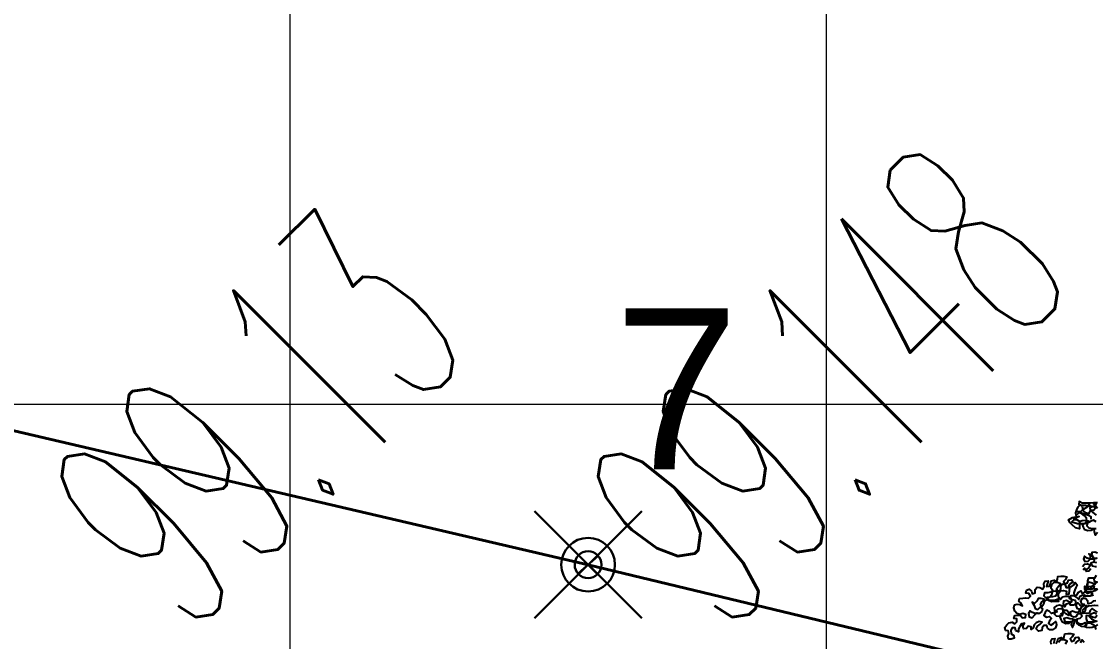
# Model space of a CAD drawing. Header units: millimetres. Extents: x 684983 to 685377, y 990360 to 990509.
# Drawn here: x 685039.014 to 685043.018, y 990451.155 to 990453.466 of the extents above; entities that cross this region are included whole.
import ezdxf

# ---------------------------------------------------------------- set-up
doc = ezdxf.new("R2010")
doc.units = ezdxf.units.MM
doc.header["$PDMODE"] = 35
doc.header["$PDSIZE"] = 0.2
for name, color, linetype, lineweight in [('BD', 1, 'Continuous', 40), ('BDRY POINT', 7, 'Continuous', 30), ('grid', 8, 'Continuous', 9), ('GRID LEVELS', 7, 'Continuous', 13)]:
    doc.layers.add(name, color=color, linetype=linetype, lineweight=lineweight)
doc.layers.add('dim', color=7, linetype='Continuous')
doc.layers.add('MAHAGONY', color=7, linetype='Continuous')
doc.styles.add('DIM', font='ARIALN.TTF', dxfattribs={"width": 0.8, "height": 1})
doc.styles.add('ROMANS', font='arial.ttf')
doc.styles.get("Standard").update_dxf_attribs({"font": 'RomanS'})
doc.dimstyles.get("Standard").update_dxf_attribs({"dimtxt": 1, "dimasz": 0.18, "dimexe": 0.18, "dimexo": 0.0625, "dimgap": 0.09, "dimtad": 0, "dimrnd": 0.05, "dimzin": 0, "dimdsep": 46, "dimtxsty": 'DIM', "dimcen": 0.09, "dimse1": 1, "dimse2": 1, "dimsd1": 1, "dimsd2": 1, "dimadec": 0, "dimazin": 0, "dimtfac": 1, "dimtix": 1, "dimtofl": 0, "dimtmove": 2, "dimatfit": 3, "dimfxl": 0, "dimtolj": 1, "dimtzin": 0, "dimarcsym": 0})

# ---------------------------------------------------------------- blocks, each defined once
blk = doc.blocks.new('BD')
at = {"color": 7}
for p, q in [((-0.037, -0.0335), (0.037, 0.0335)), ((-0.0354, 0.0354), (0.0354, -0.0354))]:
    blk.add_line(p, q, dxfattribs=at)
blk.add_circle((0, 0), 0.05, dxfattribs=at)
blk.add_point((0, 0), dxfattribs=at)
blk = doc.blocks.new('*D28')
at = {"layer": 'Defpoints', "color": 0, "transparency": 16777216}
for p in [(685041.126, 990451.441), (685056.383, 990448.8322), (685056.142, 990447.83)]:
    blk.add_point(p, dxfattribs=at)
at = {"layer": 'dim', "color": 0, "transparency": 16777216, "insert": (685048.875, 990450.6377), "char_height": 1, "attachment_point": 5, "rotation": 346.4784, "style": 'DIM'}
blk.add_mtext('\\A1;15.45', dxfattribs=at)
blk = doc.blocks.new('*D29')
at = {"layer": 'Defpoints', "color": 0, "transparency": 16777216}
for p in [(685026.8564, 990455.6176), (685026.668, 990454.809), (685041.126, 990451.441)]:
    blk.add_point(p, dxfattribs=at)
at = {"layer": 'dim', "color": 0, "transparency": 16777216, "insert": (685034.0854, 990453.9336), "char_height": 1, "attachment_point": 5, "rotation": 346.8868, "style": 'DIM'}
blk.add_mtext('\\A1;14.85', dxfattribs=at)
blk = doc.blocks.new('TREE30')
at = {"color": 3, "flags": 128}
for points in [[(-0.49, 2.7559), (-0.5051, 2.7559), (-0.5181, 2.7549), (-0.5511, 2.7549), (-0.5621, 2.7609), (-0.5641, 2.7499), (-0.5511, 2.7469), (-0.5371, 2.7469), (-0.5241, 2.7439), (-0.5131, 2.7409), (-0.5231, 2.7489), (-0.5301, 2.7399), (-0.5401, 2.7329), (-0.5501, 2.7268), (-0.5381, 2.7178), (-0.523, 2.7129), (-0.518, 2.7249), (-0.5191, 2.7379), (-0.507, 2.7429), (-0.496, 2.7359), (-0.506, 2.7259), (-0.518, 2.7269), (-0.51, 2.7189), (-0.495, 2.7069)], [(-0.49, 2.7339), (-0.498, 2.7439), (-0.5061, 2.7519), (-0.493, 2.7499)], [(-0.495, 2.6809), (-0.506, 2.6869), (-0.53, 2.6768), (-0.532, 2.6638), (-0.524, 2.6558), (-0.508, 2.6538), (-0.495, 2.6538)], [(-0.4899, 2.6378), (-0.4979, 2.6278), (-0.5009, 2.6398), (-0.503, 2.6508), (-0.515, 2.6458), (-0.528, 2.6438), (-0.54, 2.6478), (-0.545, 2.6588), (-0.549, 2.6708), (-0.531, 2.6768), (-0.52, 2.6808), (-0.534, 2.6858), (-0.551, 2.6848), (-0.561, 2.6798), (-0.561, 2.6518), (-0.577, 2.6568), (-0.59, 2.6678), (-0.5991, 2.6768), (-0.6051, 2.6878), (-0.5891, 2.6978), (-0.5761, 2.7008), (-0.5621, 2.7018), (-0.5731, 2.6958), (-0.5851, 2.6948), (-0.5711, 2.6888), (-0.56, 2.6818), (-0.5721, 2.6878), (-0.5841, 2.6888), (-0.5921, 2.6808), (-0.569, 2.6738), (-0.54, 2.6738), (-0.532, 2.6838), (-0.533, 2.6948), (-0.542, 2.7048), (-0.5531, 2.7138), (-0.5641, 2.7168), (-0.5741, 2.7058), (-0.5761, 2.7168), (-0.5721, 2.7278), (-0.5671, 2.7398), (-0.5591, 2.7479), (-0.5501, 2.7409), (-0.5481, 2.7299), (-0.5571, 2.7198), (-0.5701, 2.7208), (-0.5531, 2.7158), (-0.537, 2.7108), (-0.526, 2.7069), (-0.516, 2.7009), (-0.516, 2.6908)], [(-0.5498, 2.502), (-0.5418, 2.511), (-0.5298, 2.513), (-0.5168, 2.509), (-0.5238, 2.499), (-0.5328, 2.491), (-0.5448, 2.491), (-0.5368, 2.497)], [(-0.5158, 2.493), (-0.5238, 2.484), (-0.5348, 2.483), (-0.5378, 2.493)], [(-0.4952, 2.2508), (-0.4992, 2.2628), (-0.5112, 2.2588), (-0.5223, 2.2577), (-0.5333, 2.2587), (-0.5383, 2.2687), (-0.5303, 2.2778), (-0.5183, 2.2778), (-0.5073, 2.2718), (-0.4982, 2.2638), (-0.4882, 2.2708)], [(-0.4933, 2.3128), (-0.5033, 2.3178), (-0.5153, 2.3128), (-0.5223, 2.3028), (-0.5133, 2.2938), (-0.5033, 2.2878), (-0.4923, 2.2848), (-0.5043, 2.2808), (-0.5163, 2.2808), (-0.5293, 2.2818), (-0.5333, 2.2938), (-0.5333, 2.3068), (-0.5223, 2.3078), (-0.5093, 2.3018), (-0.4983, 2.2988), (-0.4913, 2.3088)], [(-0.4893, 2.3208), (-0.5013, 2.3278), (-0.5103, 2.3348), (-0.5183, 2.3268), (-0.5223, 2.3158), (-0.5353, 2.3148), (-0.5473, 2.3168), (-0.5483, 2.3298), (-0.5323, 2.3458), (-0.5444, 2.3468), (-0.5534, 2.3398), (-0.5594, 2.3298), (-0.5573, 2.3178), (-0.5453, 2.3168), (-0.5373, 2.3278), (-0.5353, 2.3398), (-0.5253, 2.3458), (-0.5123, 2.3468), (-0.5003, 2.3488), (-0.4873, 2.3469)], [(-0.4963, 2.3649), (-0.5073, 2.3638), (-0.5163, 2.3558), (-0.5273, 2.3538), (-0.5284, 2.3648), (-0.5374, 2.3748), (-0.5504, 2.3748), (-0.5574, 2.3648), (-0.5534, 2.3538), (-0.5424, 2.3518), (-0.5514, 2.3428), (-0.5604, 2.3498), (-0.5684, 2.3578), (-0.5764, 2.3488), (-0.5714, 2.3368), (-0.5594, 2.3318), (-0.5654, 2.3208), (-0.5764, 2.3197), (-0.5894, 2.3247), (-0.5994, 2.3187), (-0.5954, 2.3067), (-0.5854, 2.3017), (-0.5743, 2.3037), (-0.5683, 2.3137), (-0.5563, 2.3148), (-0.5523, 2.3038), (-0.5603, 2.2957), (-0.5713, 2.2927), (-0.5723, 2.2817), (-0.5633, 2.2737), (-0.5493, 2.2737), (-0.5383, 2.2797), (-0.5323, 2.2697), (-0.5403, 2.2617), (-0.5533, 2.2637), (-0.5633, 2.2687), (-0.5723, 2.2767), (-0.5733, 2.2887), (-0.5843, 2.2907), (-0.5913, 2.2817), (-0.5943, 2.2697), (-0.5893, 2.2597), (-0.5843, 2.2717), (-0.5813, 2.2837), (-0.5883, 2.2927), (-0.6004, 2.2937), (-0.6124, 2.2977), (-0.6234, 2.2947), (-0.6194, 2.2837), (-0.6064, 2.2817), (-0.5953, 2.2837), (-0.6033, 2.2757), (-0.6164, 2.2737), (-0.6284, 2.2807), (-0.6344, 2.2907), (-0.6384, 2.3017), (-0.6354, 2.3127), (-0.6264, 2.3197), (-0.6254, 2.3307), (-0.6364, 2.3337), (-0.6474, 2.3327), (-0.6554, 2.3247), (-0.6624, 2.3137), (-0.6544, 2.3057), (-0.6404, 2.3047), (-0.6294, 2.3067), (-0.6264, 2.3177), (-0.6244, 2.3287), (-0.6114, 2.3287), (-0.6044, 2.3187), (-0.6044, 2.3067), (-0.6154, 2.3137), (-0.6234, 2.3217), (-0.6284, 2.3327), (-0.6294, 2.3437), (-0.6414, 2.3477), (-0.6524, 2.3457), (-0.6625, 2.3387), (-0.6604, 2.3277), (-0.6504, 2.3217), (-0.6614, 2.3187), (-0.6724, 2.3147), (-0.6815, 2.3227), (-0.6915, 2.3286), (-0.6985, 2.3186), (-0.7035, 2.3076), (-0.6934, 2.3006), (-0.6804, 2.3036), (-0.6734, 2.2946), (-0.6814, 2.2856), (-0.6854, 2.2746), (-0.6754, 2.2686), (-0.6644, 2.2756), (-0.6554, 2.2826), (-0.6534, 2.2696), (-0.6574, 2.2576), (-0.6684, 2.2506), (-0.6794, 2.2496), (-0.6884, 2.2566), (-0.6914, 2.2676), (-0.7034, 2.2676), (-0.7104, 2.2586), (-0.7114, 2.2476), (-0.7244, 2.2445), (-0.7334, 2.2535), (-0.7284, 2.2646), (-0.7184, 2.2726), (-0.7104, 2.2806), (-0.7225, 2.2836), (-0.7335, 2.2776), (-0.7415, 2.2696), (-0.7454, 2.2585), (-0.7544, 2.2515), (-0.7535, 2.2625), (-0.7655, 2.2645), (-0.7725, 2.2555), (-0.7845, 2.2535), (-0.7865, 2.2655), (-0.7805, 2.2765), (-0.7925, 2.2735), (-0.7995, 2.2635), (-0.8045, 2.2535), (-0.8045, 2.2415), (-0.8155, 2.2465), (-0.8175, 2.2585), (-0.8295, 2.2585), (-0.8345, 2.2485), (-0.8335, 2.2344), (-0.8225, 2.2274), (-0.8215, 2.2164), (-0.8335, 2.2124), (-0.8445, 2.2134), (-0.8475, 2.2254), (-0.8425, 2.2354), (-0.8455, 2.2464), (-0.8565, 2.2474), (-0.8585, 2.2594), (-0.8515, 2.2695), (-0.8425, 2.2775), (-0.8295, 2.2805), (-0.8185, 2.2745), (-0.8105, 2.2825), (-0.8115, 2.2945), (-0.8225, 2.2955), (-0.8186, 2.3065), (-0.8075, 2.3085), (-0.7965, 2.3065), (-0.7885, 2.2975), (-0.7765, 2.2995), (-0.7755, 2.3106), (-0.7865, 2.3146), (-0.7985, 2.3105), (-0.8106, 2.3155), (-0.8196, 2.3245), (-0.8236, 2.3375), (-0.8206, 2.3495), (-0.8096, 2.3526), (-0.7986, 2.3516), (-0.7886, 2.3456), (-0.7936, 2.3556), (-0.8026, 2.3636), (-0.8006, 2.3746), (-0.7876, 2.3756), (-0.7756, 2.3776), (-0.7646, 2.3766), (-0.7566, 2.3846), (-0.7636, 2.3946), (-0.7746, 2.3956), (-0.7726, 2.4076), (-0.7616, 2.4117), (-0.7526, 2.4047), (-0.7496, 2.3937), (-0.7386, 2.3977), (-0.7376, 2.4107), (-0.7306, 2.4197), (-0.7196, 2.4187), (-0.7076, 2.4117), (-0.7016, 2.4217), (-0.7036, 2.4327), (-0.6976, 2.4437), (-0.6866, 2.4448), (-0.6926, 2.4227), (-0.6815, 2.4237), (-0.6765, 2.4338), (-0.6736, 2.4448), (-0.6626, 2.4478), (-0.6525, 2.4408), (-0.6495, 2.4518), (-0.6476, 2.4628), (-0.6355, 2.4638), (-0.6235, 2.4638), (-0.6115, 2.4618), (-0.6175, 2.4508), (-0.6255, 2.4428), (-0.6205, 2.4328), (-0.6095, 2.4368), (-0.6045, 2.4478), (-0.5935, 2.4498), (-0.5885, 2.4398), (-0.5985, 2.4328), (-0.6055, 2.4238), (-0.5945, 2.4208), (-0.5855, 2.4278), (-0.5785, 2.4388), (-0.5705, 2.4298), (-0.5755, 2.4188), (-0.5804, 2.4088), (-0.5834, 2.3978), (-0.5824, 2.3868), (-0.5714, 2.3898), (-0.5654, 2.3998), (-0.5554, 2.4048), (-0.5504, 2.3948), (-0.5394, 2.4019), (-0.5364, 2.4139), (-0.5274, 2.4229), (-0.5154, 2.4239), (-0.5034, 2.4239), (-0.5074, 2.4129), (-0.5194, 2.4099), (-0.5304, 2.4109), (-0.5384, 2.4029), (-0.5304, 2.3949), (-0.5194, 2.3999), (-0.5094, 2.3949), (-0.5164, 2.3849), (-0.5284, 2.3838), (-0.5394, 2.3858), (-0.5504, 2.3868), (-0.5614, 2.3818), (-0.5644, 2.3708), (-0.5724, 2.3788), (-0.5814, 2.3858), (-0.5964, 2.3858), (-0.6024, 2.3758), (-0.5904, 2.3708), (-0.5784, 2.3678), (-0.5754, 2.3558), (-0.5844, 2.3478), (-0.5974, 2.3488), (-0.6014, 2.3608), (-0.6134, 2.3668), (-0.6254, 2.3647), (-0.6264, 2.3527), (-0.6204, 2.3417), (-0.6134, 2.3537), (-0.6024, 2.3568), (-0.5924, 2.3628), (-0.5944, 2.3758), (-0.6054, 2.3828), (-0.6185, 2.3828), (-0.6295, 2.3797), (-0.6365, 2.3707), (-0.6455, 2.3807), (-0.6445, 2.3947), (-0.6375, 2.4048), (-0.6245, 2.4068), (-0.6135, 2.4038), (-0.6145, 2.3918), (-0.6024, 2.3928), (-0.6015, 2.4058), (-0.6005, 2.4168), (-0.6135, 2.4178), (-0.6175, 2.4298), (-0.6285, 2.4318), (-0.6365, 2.4228), (-0.6365, 2.4108), (-0.6465, 2.4028), (-0.6525, 2.4128), (-0.6445, 2.4238), (-0.6375, 2.4338), (-0.6495, 2.4388), (-0.6635, 2.4388), (-0.6725, 2.4288), (-0.6755, 2.4177), (-0.6675, 2.4087), (-0.6765, 2.3997), (-0.6875, 2.3977), (-0.7005, 2.3977), (-0.7035, 2.3857), (-0.6955, 2.3777), (-0.6815, 2.3797), (-0.6715, 2.3907), (-0.6675, 2.4037), (-0.6555, 2.4057), (-0.6505, 2.3947), (-0.6575, 2.3837), (-0.6685, 2.3817), (-0.6805, 2.3797), (-0.6915, 2.3787), (-0.6825, 2.3687), (-0.6685, 2.3677), (-0.6575, 2.3697), (-0.6465, 2.3737), (-0.6455, 2.3627), (-0.6605, 2.3627), (-0.6715, 2.3617), (-0.6825, 2.3657), (-0.6925, 2.3707), (-0.7015, 2.3627), (-0.7045, 2.3507), (-0.7115, 2.3416), (-0.7165, 2.3516), (-0.7095, 2.3627), (-0.7025, 2.3727), (-0.7135, 2.3747), (-0.7255, 2.3747), (-0.7315, 2.3636), (-0.7405, 2.3546), (-0.7505, 2.3596), (-0.7425, 2.3476), (-0.7385, 2.3346), (-0.7275, 2.3306), (-0.7185, 2.3406), (-0.7085, 2.3336), (-0.7115, 2.3226), (-0.7225, 2.3156), (-0.7375, 2.3156), (-0.7485, 2.3196), (-0.7585, 2.3256), (-0.7645, 2.3146), (-0.7625, 2.3016), (-0.7505, 2.2976), (-0.7395, 2.3096), (-0.7305, 2.3176), (-0.7235, 2.3146)], [(-0.4897, 2.412), (-0.4997, 2.4049), (-0.5107, 2.4019), (-0.5227, 2.3999), (-0.5337, 2.4019), (-0.5407, 2.4119), (-0.5407, 2.4239), (-0.5297, 2.4219), (-0.5277, 2.4339), (-0.5278, 2.4459), (-0.5248, 2.457), (-0.5007, 2.457), (-0.4937, 2.468)], [(-0.4897, 2.439), (-0.5017, 2.442), (-0.5027, 2.454), (-0.4957, 2.464)], [(-0.4897, 2.44), (-0.5007, 2.435), (-0.5077, 2.4259), (-0.5027, 2.4139), (-0.4897, 2.414)], [(-0.4967, 2.431), (-0.5107, 2.436), (-0.5237, 2.4399), (-0.5317, 2.4309), (-0.5337, 2.4199), (-0.5227, 2.4129), (-0.5117, 2.4119), (-0.5167, 2.4219)], [(-0.5057, 2.3879), (-0.5187, 2.3839), (-0.5337, 2.3839), (-0.5447, 2.3829), (-0.5407, 2.3919)], [(-0.674, 2.1928), (-0.6761, 2.2038), (-0.6701, 2.2148), (-0.6591, 2.2159), (-0.665, 2.1938)], [(-0.654, 2.1948), (-0.649, 2.2049), (-0.646, 2.2159), (-0.635, 2.2189), (-0.625, 2.2119), (-0.622, 2.2229), (-0.62, 2.2339), (-0.608, 2.2349), (-0.596, 2.2349), (-0.584, 2.2329), (-0.59, 2.2219), (-0.598, 2.2139), (-0.593, 2.2039), (-0.582, 2.2079), (-0.577, 2.2189), (-0.566, 2.2209), (-0.561, 2.2109), (-0.571, 2.2039), (-0.578, 2.1949)], [(-0.558, 2.1989), (-0.551, 2.21), (-0.5429, 2.201)], [(-0.617, 2.1949), (-0.61, 2.2049), (-0.622, 2.2099), (-0.636, 2.2099), (-0.645, 2.1999)]]:
    blk.add_lwpolyline(points, dxfattribs=at)
at = {"color": 105, "flags": 128}
for points in [[(-0.5068, 2.521), (-0.4938, 2.518)], [(-0.4898, 2.5551), (-0.5008, 2.5591), (-0.5128, 2.5581), (-0.5138, 2.546), (-0.5038, 2.536), (-0.4918, 2.5351), (-0.5048, 2.532), (-0.5188, 2.531), (-0.5308, 2.536), (-0.5409, 2.543), (-0.5448, 2.532), (-0.5398, 2.522), (-0.5268, 2.523), (-0.5188, 2.531), (-0.5178, 2.544), (-0.5248, 2.553), (-0.5138, 2.5521), (-0.5078, 2.541), (-0.5028, 2.531), (-0.5038, 2.52), (-0.5168, 2.515), (-0.5108, 2.505), (-0.4988, 2.503), (-0.4938, 2.503)]]:
    blk.add_lwpolyline(points, dxfattribs=at)

msp = doc.modelspace()

# ---------------------------------------------------------------- linework, layer by layer
at = {"layer": 'BD'}
for p, q in [((685041.126, 990451.441), (685026.668, 990454.809)), ((685056.142, 990447.83), (685041.126, 990451.441))]:
    msp.add_line(p, q, dxfattribs=at)
at = {"layer": 'grid'}
for p, q in [((685040.0136, 990509.1548), (685040.0136, 990370.8996)), ((685042.0136, 990509.1548), (685042.0136, 990370.8996)), ((685085.1957, 990452.0381), (684982.7636, 990452.0381))]:
    msp.add_line(p, q, dxfattribs=at)

# ---------------------------------------------------------------- block references
at = {"layer": 'BDRY POINT'}
msp.add_blockref('BD', (685041.126, 990451.441), dxfattribs=at)
at = {"layer": 'MAHAGONY', "color": 7, "xscale": 0.9355958136093464, "yscale": 0.9355958136093464, "zscale": 0.9355958136093464}
msp.add_blockref('TREE30', (685043.483, 990449.093, 98.744), dxfattribs=at)

# ---------------------------------------------------------------- texts
at = {"color": 1, "style": 'ROMANS'}
msp.add_text('7', height=0.6, dxfattribs=at).set_placement((685041.2227, 990451.7968))
at = {"layer": 'GRID LEVELS', "width": 0.5}
for s, p in [('99.148', (685041.63, 990451.1578, 99.1479)), ('99.13', (685039.63, 990451.1578, 99.1303))]:
    msp.add_text(s, height=0.8, rotation=45, dxfattribs=at).set_placement(p)

# ---------------------------------------------------------------- dimensions: what is measured, and where the dimension line sits
at = {"layer": 'dim'}
for p2, distance, picture, middle in [((685026.668, 990454.809), -0.8303, '*D29', (685034.0854, 990453.9336)), ((685056.142, 990447.83), 1.0307, '*D28', (685048.875, 990450.6377))]:
    dim = msp.add_aligned_dim(p1=(685041.126, 990451.441), p2=p2, distance=distance, dimstyle='Standard', dxfattribs=at)
    dim.commit()
    dim.dimension.update_dxf_attribs({"geometry": picture, "text_midpoint": middle})

doc.saveas('drawing.dxf')
